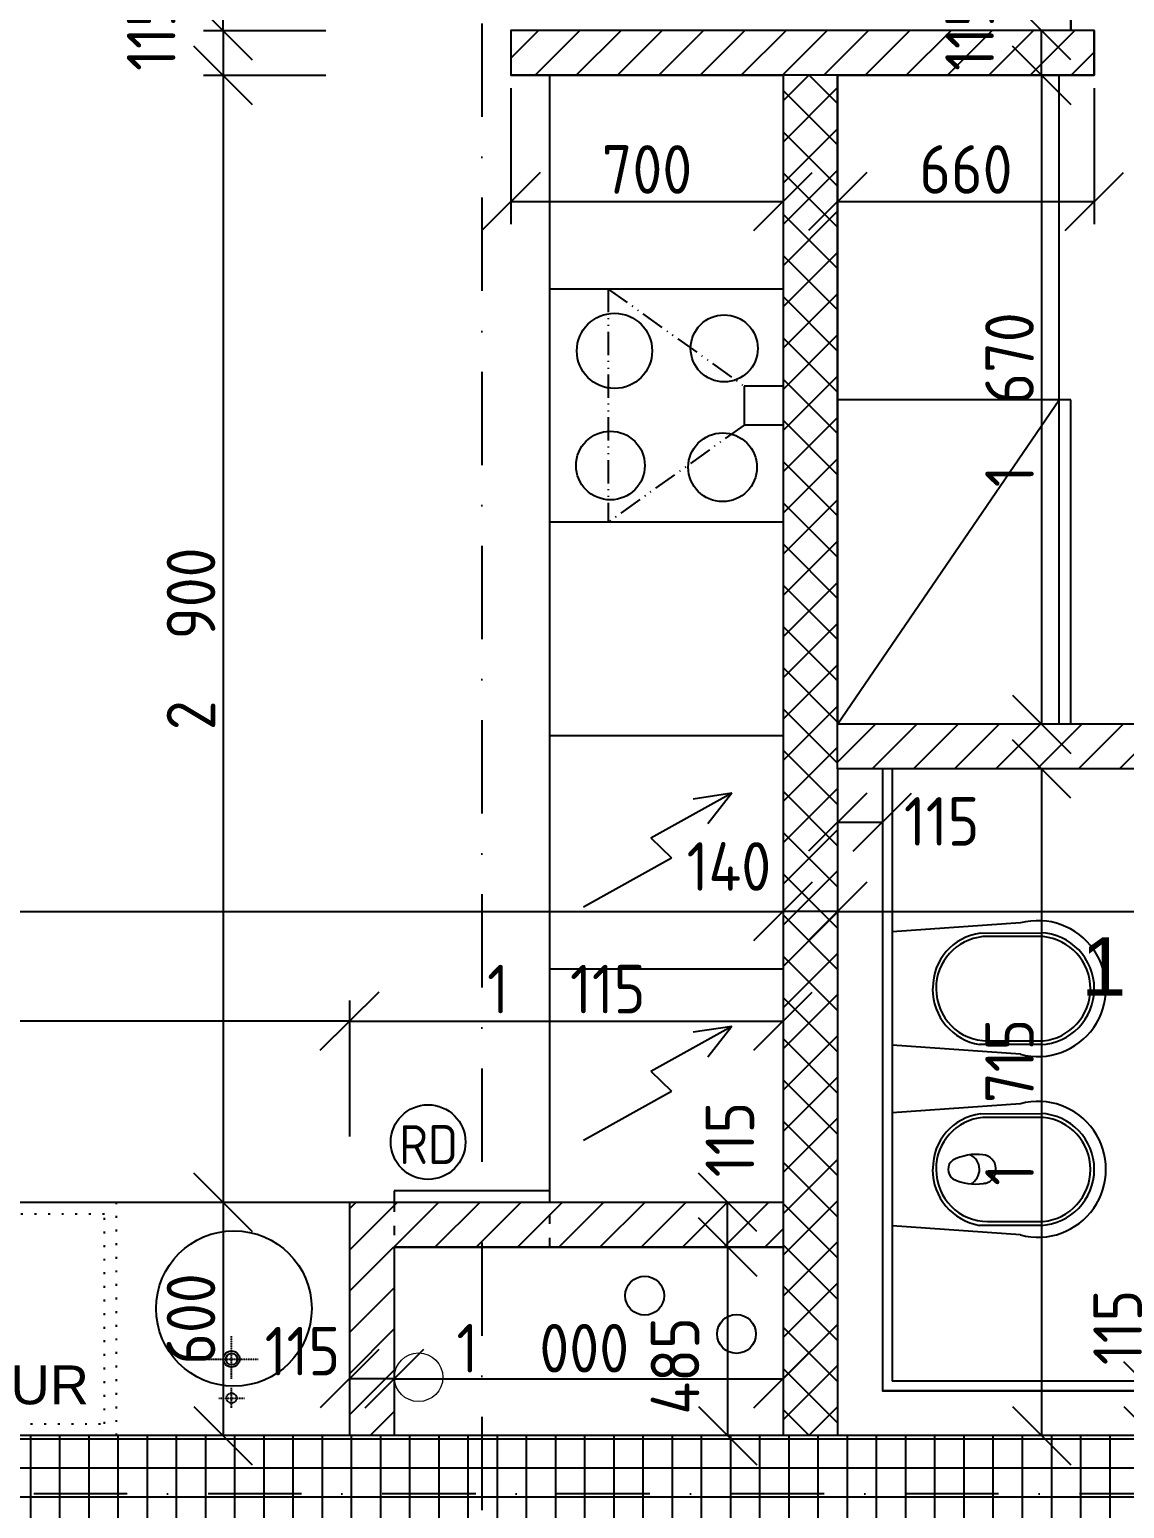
# Model space of a CAD drawing. Extents: x 4511820 to 5180432, y -1526536 to -944957.
# Drawn here: x 4984274 to 4987088, y -1331783 to -1327978 of the extents above; entities that cross this region are included whole.
import ezdxf

# ---------------------------------------------------------------- set-up
doc = ezdxf.new("R2010")
doc.units = 0
doc.header["$MEASUREMENT"] = 0
for name, pattern in [('ACAD_ISO03W100', [30, 12, -18]), ('ACAD_ISO07W100', [3.5, 0.5, -3]), ('ACAD_ISO12W100', [22, 12, -3, 0.5, -3, 0.5, -3]), ('BODKOCIARKOVANA_3', [5.6, 3, -1.3, 0, -1.3]), ('DASHED', [0.75, 0.5, -0.25])]:
    doc.linetypes.add(name, pattern=pattern)
doc.layers.get('0').update_dxf_attribs({"linetype": 'CONTINUOUS'})
doc.layers.get('Defpoints').update_dxf_attribs({"color": 61, "linetype": 'CONTINUOUS'})
for name, color, linetype in [('KÓTY', 4, 'CONTINUOUS'), ('MÚRY', 1, 'CONTINUOUS'), ('osi', 253, 'CONTINUOUS'), ('Plochy', 41, 'CONTINUOUS'), ('POPIS', 7, 'CONTINUOUS'), ('TENKÁ', 7, 'CONTINUOUS'), ('tzb', 153, 'CONTINUOUS'), ('ZARIADENIE', 47, 'CONTINUOUS'), ('ZARIADENIE1', 145, 'CONTINUOUS'), ('ZARIADOVACIE', 144, 'CONTINUOUS'), ('zz-vetr', 52, 'CONTINUOUS'), ('ŠRAFY', 82, 'CONTINUOUS')]:
    doc.layers.add(name, color=color, linetype=linetype)
doc.layers.add('zz-kanal-splaskova', color=37, linetype='CONTINUOUS', lineweight=18)
doc.styles.add('ARIAL', font='arial.ttf')
doc.styles.add('STYLE1', font='isocp.shx')
doc.dimstyles.new('STANDARD-50', dxfattribs={"dimtxt": 125, "dimasz": 150, "dimexe": 10, "dimexo": 200, "dimgap": 20, "dimtad": 1, "dimdsep": 46, "dimlunit": 6, "dimtxsty": 'STYLE1', "dimblk1": 'OBLIQUE', "dimblk2": 'OBLIQUE', "dimsah": 1, "dimcen": 2.5, "dimse1": 1, "dimse2": 1, "dimadec": 0, "dimazin": 0, "dimtfac": 1, "dimtmove": 1, "dimatfit": 3, "dimldrblk": 'OBLIQUE', "dimfxl": 1, "dimtolj": 1, "dimtzin": 0, "dimarcsym": 0})
pattern_1 = [(45, (515270.5, 128041), (-53.0330086, 53.0330086), [])]

# ---------------------------------------------------------------- blocks, each defined once
blk = doc.blocks.new('_OBLIQUE')
at = {"color": 0, "linetype": 'ByBlock'}
blk.add_line((-0.5, -0.5), (0.5, 0.5), dxfattribs=at)
blk = doc.blocks.new('*D22610')
at = {"layer": 'Defpoints', "color": 0}
for p in [(4985511, -1327980.2), (4984771, -1328095.2), (4985511, -1328095.2)]:
    blk.add_point(p, dxfattribs=at)
at = {"layer": 'KÓTY', "color": 0, "lineweight": -2}
blk.add_line((4984771, -1327980.2), (4984771, -1328095.2), dxfattribs=at)
at = {"layer": 'KÓTY', "color": 0, "linetype": 'ByBlock', "lineweight": -2, "xscale": 150, "yscale": 150, "zscale": 150}
for p, rotation in [((4984771, -1327980.2), 90), ((4984771, -1328095.2), 270)]:
    blk.add_blockref('_OBLIQUE', p, dxfattribs=dict(at, rotation=rotation))
at = {"layer": 'KÓTY', "color": 0, "insert": (4984586, -1327986.9), "char_height": 125, "attachment_point": 5, "rotation": 90, "style": 'STYLE1'}
blk.add_mtext('\\A1;115', dxfattribs=at)
blk = doc.blocks.new('*D22611')
at = {"layer": 'Defpoints', "color": 0}
for p in [(4985511, -1328095.2), (4984771, -1330995.2), (4985096, -1330995.2)]:
    blk.add_point(p, dxfattribs=at)
at = {"layer": 'KÓTY', "color": 0, "lineweight": -2}
blk.add_line((4984771, -1328095.2), (4984771, -1330995.2), dxfattribs=at)
at = {"layer": 'KÓTY', "color": 0, "linetype": 'ByBlock', "lineweight": -2, "xscale": 150, "yscale": 150, "zscale": 150}
for p, rotation in [((4984771, -1328095.2), 90), ((4984771, -1330995.2), 270)]:
    blk.add_blockref('_OBLIQUE', p, dxfattribs=dict(at, rotation=rotation))
at = {"layer": 'KÓTY', "color": 0, "insert": (4984688.5, -1329545.2), "char_height": 125, "attachment_point": 5, "rotation": 90, "style": 'STYLE1'}
blk.add_mtext('\\A1;2ﾠ900', dxfattribs=at)
blk = doc.blocks.new('*D22612')
at = {"layer": 'Defpoints', "color": 0}
for p in [(4985096, -1330995.2), (4984771, -1331595.2), (4985054, -1331595.2)]:
    blk.add_point(p, dxfattribs=at)
at = {"layer": 'KÓTY', "color": 0, "lineweight": -2}
blk.add_line((4984771, -1330995.2), (4984771, -1331595.2), dxfattribs=at)
at = {"layer": 'KÓTY', "color": 0, "linetype": 'ByBlock', "lineweight": -2, "xscale": 150, "yscale": 150, "zscale": 150}
for p, rotation in [((4984771, -1330995.2), 90), ((4984771, -1331595.2), 270)]:
    blk.add_blockref('_OBLIQUE', p, dxfattribs=dict(at, rotation=rotation))
at = {"layer": 'KÓTY', "color": 0, "insert": (4984688.5, -1331295.2), "char_height": 125, "attachment_point": 5, "rotation": 90, "style": 'STYLE1'}
blk.add_mtext('\\A1;600', dxfattribs=at)
blk = doc.blocks.new('*D22669')
at = {"layer": 'Defpoints', "color": 0}
for p in [(4986351, -1329880.2), (4986351, -1331595.2), (4986875.5, -1331595.2)]:
    blk.add_point(p, dxfattribs=at)
at = {"layer": 'KÓTY', "color": 0, "lineweight": -2}
blk.add_line((4986875.5, -1329880.2), (4986875.5, -1331595.2), dxfattribs=at)
at = {"layer": 'KÓTY', "color": 0, "linetype": 'ByBlock', "lineweight": -2, "xscale": 150, "yscale": 150, "zscale": 150}
for p, rotation in [((4986875.5, -1329880.2), 90), ((4986875.5, -1331595.2), 270)]:
    blk.add_blockref('_OBLIQUE', p, dxfattribs=dict(at, rotation=rotation))
at = {"layer": 'KÓTY', "color": 0, "insert": (4986793, -1330737.7), "char_height": 125, "attachment_point": 5, "rotation": 90, "style": 'STYLE1'}
blk.add_mtext('\\A1;1ﾠ715', dxfattribs=at)
blk = doc.blocks.new('*D22670')
at = {"layer": 'Defpoints', "color": 0}
for p in [(4986351, -1328095.2), (4986351, -1329765.2), (4986875.5, -1329765.2)]:
    blk.add_point(p, dxfattribs=at)
at = {"layer": 'KÓTY', "color": 0, "lineweight": -2}
blk.add_line((4986875.5, -1328095.2), (4986875.5, -1329765.2), dxfattribs=at)
at = {"layer": 'KÓTY', "color": 0, "linetype": 'ByBlock', "lineweight": -2, "xscale": 150, "yscale": 150, "zscale": 150}
for p, rotation in [((4986875.5, -1328095.2), 90), ((4986875.5, -1329765.2), 270)]:
    blk.add_blockref('_OBLIQUE', p, dxfattribs=dict(at, rotation=rotation))
at = {"layer": 'KÓTY', "color": 0, "insert": (4986793, -1328930.2), "char_height": 125, "attachment_point": 5, "rotation": 90, "style": 'STYLE1'}
blk.add_mtext('\\A1;1ﾠ670', dxfattribs=at)
blk = doc.blocks.new('*D22671')
at = {"layer": 'Defpoints', "color": 0}
for p in [(4986875.5, -1327980.2), (4986875.5, -1327980.2), (4986875.5, -1328095.2)]:
    blk.add_point(p, dxfattribs=at)
at = {"layer": 'KÓTY', "color": 0, "lineweight": -2}
blk.add_line((4986875.5, -1328095.2), (4986875.5, -1327980.2), dxfattribs=at)
at = {"layer": 'KÓTY', "color": 0, "linetype": 'ByBlock', "lineweight": -2, "xscale": 150, "yscale": 150, "zscale": 150}
for p, rotation in [((4986875.5, -1327980.2), 90), ((4986875.5, -1328095.2), 270)]:
    blk.add_blockref('_OBLIQUE', p, dxfattribs=dict(at, rotation=rotation))
at = {"layer": 'KÓTY', "color": 0, "insert": (4986690.5, -1327986.9), "char_height": 125, "attachment_point": 5, "rotation": 90, "style": 'STYLE1'}
blk.add_mtext('\\A1;115', dxfattribs=at)
blk = doc.blocks.new('*D22672')
at = {"layer": 'Defpoints', "color": 0}
for p in [(4984771, -1325475.2), (4985511, -1325475.2), (4985511, -1327980.2)]:
    blk.add_point(p, dxfattribs=at)
at = {"layer": 'KÓTY', "color": 0, "lineweight": -2}
blk.add_line((4984771, -1327980.2), (4984771, -1325475.2), dxfattribs=at)
at = {"layer": 'KÓTY', "color": 0, "linetype": 'ByBlock', "lineweight": -2, "xscale": 150, "yscale": 150, "zscale": 150}
for p, rotation in [((4984771, -1325475.2), 90), ((4984771, -1327980.2), 270)]:
    blk.add_blockref('_OBLIQUE', p, dxfattribs=dict(at, rotation=rotation))
at = {"layer": 'KÓTY', "color": 0, "insert": (4984688.5, -1326727.7), "char_height": 125, "attachment_point": 5, "rotation": 90, "style": 'STYLE1'}
blk.add_mtext('\\A1;2ﾠ505', dxfattribs=at)
blk = doc.blocks.new('*D22673')
at = {"layer": 'Defpoints', "color": 0}
for p in [(4987011, -1327631.5), (4985511, -1328094.2), (4987011, -1328094.2)]:
    blk.add_point(p, dxfattribs=at)
at = {"layer": 'KÓTY', "color": 0, "lineweight": -2}
blk.add_line((4985511, -1327631.5), (4987011, -1327631.5), dxfattribs=at)
at = {"layer": 'KÓTY', "color": 0, "linetype": 'ByBlock', "lineweight": -2, "xscale": 150, "yscale": 150, "zscale": 150, "rotation": 180}
blk.add_blockref('_OBLIQUE', (4985511, -1327631.5), dxfattribs=at)
at = {"layer": 'KÓTY', "color": 0, "linetype": 'ByBlock', "lineweight": -2, "xscale": 150, "yscale": 150, "zscale": 150}
blk.add_blockref('_OBLIQUE', (4987011, -1327631.5), dxfattribs=at)
at = {"layer": 'KÓTY', "color": 0, "insert": (4986261, -1327549), "char_height": 125, "attachment_point": 5, "style": 'STYLE1'}
blk.add_mtext('\\A1;1ﾠ500', dxfattribs=at)
blk = doc.blocks.new('*D22674')
at = {"layer": 'Defpoints', "color": 0}
for p in [(4980951, -1327631.5), (4980951, -1328094.2), (4985511, -1328094.2)]:
    blk.add_point(p, dxfattribs=at)
at = {"layer": 'KÓTY', "color": 0, "lineweight": -2}
blk.add_line((4985511, -1327631.5), (4980951, -1327631.5), dxfattribs=at)
at = {"layer": 'KÓTY', "color": 0, "linetype": 'ByBlock', "lineweight": -2, "xscale": 150, "yscale": 150, "zscale": 150, "rotation": 180}
blk.add_blockref('_OBLIQUE', (4980951, -1327631.5), dxfattribs=at)
at = {"layer": 'KÓTY', "color": 0, "linetype": 'ByBlock', "lineweight": -2, "xscale": 150, "yscale": 150, "zscale": 150}
blk.add_blockref('_OBLIQUE', (4985511, -1327631.5), dxfattribs=at)
at = {"layer": 'KÓTY', "color": 0, "insert": (4983231, -1327549), "char_height": 125, "attachment_point": 5, "style": 'STYLE1'}
blk.add_mtext('\\A1;4ﾠ560', dxfattribs=at)
blk = doc.blocks.new('*D22676')
at = {"layer": 'Defpoints', "color": 0}
for p in [(4989371, -1327631.5), (4987011, -1328094.2), (4989371, -1328089.2)]:
    blk.add_point(p, dxfattribs=at)
at = {"layer": 'KÓTY', "color": 0, "lineweight": -2}
blk.add_line((4987011, -1327631.5), (4989371, -1327631.5), dxfattribs=at)
at = {"layer": 'KÓTY', "color": 0, "linetype": 'ByBlock', "lineweight": -2, "xscale": 150, "yscale": 150, "zscale": 150, "rotation": 180}
blk.add_blockref('_OBLIQUE', (4987011, -1327631.5), dxfattribs=at)
at = {"layer": 'KÓTY', "color": 0, "linetype": 'ByBlock', "lineweight": -2, "xscale": 150, "yscale": 150, "zscale": 150}
blk.add_blockref('_OBLIQUE', (4989371, -1327631.5), dxfattribs=at)
at = {"layer": 'KÓTY', "color": 0, "insert": (4988191, -1327549), "char_height": 125, "attachment_point": 5, "style": 'STYLE1'}
blk.add_mtext('\\A1;2ﾠ360', dxfattribs=at)
blk = doc.blocks.new('*D22679')
at = {"layer": 'Defpoints', "color": 0}
for p in [(4980951, -1330529), (4980951, -1330995.2), (4985096, -1330995.2)]:
    blk.add_point(p, dxfattribs=at)
at = {"layer": 'KÓTY', "color": 0, "lineweight": -2}
blk.add_line((4985096, -1330529), (4980951, -1330529), dxfattribs=at)
at = {"layer": 'KÓTY', "color": 0, "linetype": 'ByBlock', "lineweight": -2, "xscale": 150, "yscale": 150, "zscale": 150, "rotation": 180}
blk.add_blockref('_OBLIQUE', (4980951, -1330529), dxfattribs=at)
at = {"layer": 'KÓTY', "color": 0, "linetype": 'ByBlock', "lineweight": -2, "xscale": 150, "yscale": 150, "zscale": 150}
blk.add_blockref('_OBLIQUE', (4985096, -1330529), dxfattribs=at)
at = {"layer": 'KÓTY', "color": 0, "insert": (4983023.5, -1330446.5), "char_height": 125, "attachment_point": 5, "style": 'STYLE1'}
blk.add_mtext('\\A1;4ﾠ145', dxfattribs=at)
blk = doc.blocks.new('*D22680')
at = {"layer": 'Defpoints', "color": 0}
for p in [(4986211, -1330529), (4985096, -1330995.2), (4986211, -1330995.2)]:
    blk.add_point(p, dxfattribs=at)
at = {"layer": 'KÓTY', "color": 0, "lineweight": -2}
blk.add_line((4985096, -1330529), (4986211, -1330529), dxfattribs=at)
at = {"layer": 'KÓTY', "color": 0, "linetype": 'ByBlock', "lineweight": -2, "xscale": 150, "yscale": 150, "zscale": 150, "rotation": 180}
blk.add_blockref('_OBLIQUE', (4985096, -1330529), dxfattribs=at)
at = {"layer": 'KÓTY', "color": 0, "linetype": 'ByBlock', "lineweight": -2, "xscale": 150, "yscale": 150, "zscale": 150}
blk.add_blockref('_OBLIQUE', (4986211, -1330529), dxfattribs=at)
at = {"layer": 'KÓTY', "color": 0, "insert": (4985653.5, -1330446.5), "char_height": 125, "attachment_point": 5, "style": 'STYLE1'}
blk.add_mtext('\\A1;1ﾠ115', dxfattribs=at)
blk = doc.blocks.new('*D22681')
at = {"layer": 'Defpoints', "color": 0}
for p in [(4985211, -1331110.2), (4986211, -1331110.2), (4986211, -1331449)]:
    blk.add_point(p, dxfattribs=at)
at = {"layer": 'KÓTY', "color": 0, "lineweight": -2}
blk.add_line((4985211, -1331449), (4986211, -1331449), dxfattribs=at)
at = {"layer": 'KÓTY', "color": 0, "linetype": 'ByBlock', "lineweight": -2, "xscale": 150, "yscale": 150, "zscale": 150, "rotation": 180}
blk.add_blockref('_OBLIQUE', (4985211, -1331449), dxfattribs=at)
at = {"layer": 'KÓTY', "color": 0, "linetype": 'ByBlock', "lineweight": -2, "xscale": 150, "yscale": 150, "zscale": 150}
blk.add_blockref('_OBLIQUE', (4986211, -1331449), dxfattribs=at)
at = {"layer": 'KÓTY', "color": 0, "insert": (4985593, -1331370.5), "char_height": 125, "attachment_point": 5, "style": 'STYLE1'}
blk.add_mtext('\\A1;1ﾠ000', dxfattribs=at)
blk = doc.blocks.new('*D22682')
at = {"layer": 'Defpoints', "color": 0}
for p in [(4986211, -1331110.2), (4986068, -1331595.2), (4986211, -1331595.2)]:
    blk.add_point(p, dxfattribs=at)
at = {"layer": 'KÓTY', "color": 0, "lineweight": -2}
blk.add_line((4986068, -1331110.2), (4986068, -1331595.2), dxfattribs=at)
at = {"layer": 'KÓTY', "color": 0, "linetype": 'ByBlock', "lineweight": -2, "xscale": 150, "yscale": 150, "zscale": 150}
for p, rotation in [((4986068, -1331110.2), 90), ((4986068, -1331595.2), 270)]:
    blk.add_blockref('_OBLIQUE', p, dxfattribs=dict(at, rotation=rotation))
at = {"layer": 'KÓTY', "color": 0, "insert": (4985933, -1331416), "char_height": 125, "attachment_point": 5, "rotation": 90, "style": 'STYLE1'}
blk.add_mtext('\\A1;485', dxfattribs=at)
blk = doc.blocks.new('*D22683')
at = {"layer": 'Defpoints', "color": 0}
for p in [(4986068, -1330995.2), (4986068, -1330995.2), (4986068, -1331110.2)]:
    blk.add_point(p, dxfattribs=at)
at = {"layer": 'KÓTY', "color": 0, "lineweight": -2}
blk.add_line((4986068, -1331110.2), (4986068, -1330995.2), dxfattribs=at)
at = {"layer": 'KÓTY', "color": 0, "linetype": 'ByBlock', "lineweight": -2, "xscale": 150, "yscale": 150, "zscale": 150}
for p, rotation in [((4986068, -1330995.2), 90), ((4986068, -1331110.2), 270)]:
    blk.add_blockref('_OBLIQUE', p, dxfattribs=dict(at, rotation=rotation))
at = {"layer": 'KÓTY', "color": 0, "insert": (4986074, -1330833.5), "char_height": 125, "attachment_point": 5, "rotation": 90, "style": 'STYLE1'}
blk.add_mtext('\\A1;115', dxfattribs=at)
blk = doc.blocks.new('*D22684')
at = {"layer": 'Defpoints', "color": 0}
for p in [(4985096, -1331449), (4985096, -1331595.2), (4985211, -1331595.2)]:
    blk.add_point(p, dxfattribs=at)
at = {"layer": 'KÓTY', "color": 0, "lineweight": -2}
blk.add_line((4985211, -1331449), (4985096, -1331449), dxfattribs=at)
at = {"layer": 'KÓTY', "color": 0, "linetype": 'ByBlock', "lineweight": -2, "xscale": 150, "yscale": 150, "zscale": 150, "rotation": 180}
blk.add_blockref('_OBLIQUE', (4985096, -1331449), dxfattribs=at)
at = {"layer": 'KÓTY', "color": 0, "linetype": 'ByBlock', "lineweight": -2, "xscale": 150, "yscale": 150, "zscale": 150}
blk.add_blockref('_OBLIQUE', (4985211, -1331449), dxfattribs=at)
at = {"layer": 'KÓTY', "color": 0, "insert": (4984975, -1331378), "char_height": 125, "attachment_point": 5, "style": 'STYLE1'}
blk.add_mtext('\\A1;115', dxfattribs=at)
blk = doc.blocks.new('*D22693')
at = {"layer": 'Defpoints', "color": 0}
for p in [(4986211, -1330246.5), (4980951, -1330985.2), (4986211, -1330985.2)]:
    blk.add_point(p, dxfattribs=at)
at = {"layer": 'KÓTY', "color": 0, "lineweight": -2}
blk.add_line((4980951, -1330246.5), (4986211, -1330246.5), dxfattribs=at)
at = {"layer": 'KÓTY', "color": 0, "linetype": 'ByBlock', "lineweight": -2, "xscale": 150, "yscale": 150, "zscale": 150, "rotation": 180}
blk.add_blockref('_OBLIQUE', (4980951, -1330246.5), dxfattribs=at)
at = {"layer": 'KÓTY', "color": 0, "linetype": 'ByBlock', "lineweight": -2, "xscale": 150, "yscale": 150, "zscale": 150}
blk.add_blockref('_OBLIQUE', (4986211, -1330246.5), dxfattribs=at)
at = {"layer": 'KÓTY', "color": 0, "insert": (4983581, -1330164), "char_height": 125, "attachment_point": 5, "style": 'STYLE1'}
blk.add_mtext('\\A1;5ﾠ260', dxfattribs=at)
blk = doc.blocks.new('*D22694')
at = {"layer": 'Defpoints', "color": 0}
for p in [(4986351, -1329880.2), (4989371, -1329880.2), (4989371, -1330246.5)]:
    blk.add_point(p, dxfattribs=at)
at = {"layer": 'KÓTY', "color": 0, "lineweight": -2}
blk.add_line((4986351, -1330246.5), (4989371, -1330246.5), dxfattribs=at)
at = {"layer": 'KÓTY', "color": 0, "linetype": 'ByBlock', "lineweight": -2, "xscale": 150, "yscale": 150, "zscale": 150, "rotation": 180}
blk.add_blockref('_OBLIQUE', (4986351, -1330246.5), dxfattribs=at)
at = {"layer": 'KÓTY', "color": 0, "linetype": 'ByBlock', "lineweight": -2, "xscale": 150, "yscale": 150, "zscale": 150}
blk.add_blockref('_OBLIQUE', (4989371, -1330246.5), dxfattribs=at)
at = {"layer": 'KÓTY', "color": 0, "insert": (4988306.5, -1330165), "char_height": 125, "attachment_point": 5, "style": 'STYLE1'}
blk.add_mtext('\\A1;3ﾠ020', dxfattribs=at)
blk = doc.blocks.new('*D22695')
at = {"layer": 'Defpoints', "color": 0}
for p in [(4986211, -1330246.5), (4986211, -1330246.5), (4986351, -1330246.5)]:
    blk.add_point(p, dxfattribs=at)
at = {"layer": 'KÓTY', "color": 0, "lineweight": -2}
blk.add_line((4986351, -1330246.5), (4986211, -1330246.5), dxfattribs=at)
at = {"layer": 'KÓTY', "color": 0, "linetype": 'ByBlock', "lineweight": -2, "xscale": 150, "yscale": 150, "zscale": 150, "rotation": 180}
blk.add_blockref('_OBLIQUE', (4986211, -1330246.5), dxfattribs=at)
at = {"layer": 'KÓTY', "color": 0, "linetype": 'ByBlock', "lineweight": -2, "xscale": 150, "yscale": 150, "zscale": 150}
blk.add_blockref('_OBLIQUE', (4986351, -1330246.5), dxfattribs=at)
at = {"layer": 'KÓTY', "color": 0, "insert": (4986071.5, -1330131), "char_height": 125, "attachment_point": 5, "style": 'STYLE1'}
blk.add_mtext('\\A1;140', dxfattribs=at)
blk = doc.blocks.new('*D22696')
at = {"layer": 'Defpoints', "color": 0}
for p in [(4988094, -1331480.2), (4987161.5, -1331595.2), (4988094, -1331595.2)]:
    blk.add_point(p, dxfattribs=at)
at = {"layer": 'KÓTY', "color": 0, "lineweight": -2}
blk.add_line((4987161.5, -1331480.2), (4987161.5, -1331595.2), dxfattribs=at)
at = {"layer": 'KÓTY', "color": 0, "linetype": 'ByBlock', "lineweight": -2, "xscale": 150, "yscale": 150, "zscale": 150}
for p, rotation in [((4987161.5, -1331480.2), 90), ((4987161.5, -1331595.2), 270)]:
    blk.add_blockref('_OBLIQUE', p, dxfattribs=dict(at, rotation=rotation))
at = {"layer": 'KÓTY', "color": 0, "insert": (4987071, -1331317), "char_height": 125, "attachment_point": 5, "rotation": 90, "style": 'STYLE1'}
blk.add_mtext('\\A1;115', dxfattribs=at)
blk = doc.blocks.new('*D22703')
at = {"layer": 'Defpoints', "color": 0}
for p in [(4986351, -1329858), (4986466, -1329880.2), (4986466, -1330017)]:
    blk.add_point(p, dxfattribs=at)
at = {"layer": 'KÓTY', "color": 0, "lineweight": -2}
blk.add_line((4986351, -1330017), (4986466, -1330017), dxfattribs=at)
at = {"layer": 'KÓTY', "color": 0, "linetype": 'ByBlock', "lineweight": -2, "xscale": 150, "yscale": 150, "zscale": 150, "rotation": 180}
blk.add_blockref('_OBLIQUE', (4986351, -1330017), dxfattribs=at)
at = {"layer": 'KÓTY', "color": 0, "linetype": 'ByBlock', "lineweight": -2, "xscale": 150, "yscale": 150, "zscale": 150}
blk.add_blockref('_OBLIQUE', (4986466, -1330017), dxfattribs=at)
at = {"layer": 'KÓTY', "color": 0, "insert": (4986618.5, -1330015), "char_height": 125, "attachment_point": 5, "style": 'STYLE1'}
blk.add_mtext('\\A1;115', dxfattribs=at)
blk = doc.blocks.new('*D22937')
at = {"layer": 'Defpoints', "color": 0}
for p in [(4985511, -1328095.2), (4986211, -1328095.2), (4986211, -1328420)]:
    blk.add_point(p, dxfattribs=at)
at = {"layer": 'KÓTY', "color": 0, "lineweight": -2}
blk.add_line((4985511, -1328420), (4986211, -1328420), dxfattribs=at)
at = {"layer": 'KÓTY', "color": 0, "linetype": 'ByBlock', "lineweight": -2, "xscale": 150, "yscale": 150, "zscale": 150, "rotation": 180}
blk.add_blockref('_OBLIQUE', (4985511, -1328420), dxfattribs=at)
at = {"layer": 'KÓTY', "color": 0, "linetype": 'ByBlock', "lineweight": -2, "xscale": 150, "yscale": 150, "zscale": 150}
blk.add_blockref('_OBLIQUE', (4986211, -1328420), dxfattribs=at)
at = {"layer": 'KÓTY', "color": 0, "insert": (4985861, -1328337.5), "char_height": 125, "attachment_point": 5, "style": 'STYLE1'}
blk.add_mtext('\\A1;700', dxfattribs=at)
blk = doc.blocks.new('*D22938')
at = {"layer": 'Defpoints', "color": 0}
for p in [(4986351, -1328095.2), (4987011, -1328095.2), (4987011, -1328420)]:
    blk.add_point(p, dxfattribs=at)
at = {"layer": 'KÓTY', "color": 0, "lineweight": -2}
blk.add_line((4986351, -1328420), (4987011, -1328420), dxfattribs=at)
at = {"layer": 'KÓTY', "color": 0, "linetype": 'ByBlock', "lineweight": -2, "xscale": 150, "yscale": 150, "zscale": 150, "rotation": 180}
blk.add_blockref('_OBLIQUE', (4986351, -1328420), dxfattribs=at)
at = {"layer": 'KÓTY', "color": 0, "linetype": 'ByBlock', "lineweight": -2, "xscale": 150, "yscale": 150, "zscale": 150}
blk.add_blockref('_OBLIQUE', (4987011, -1328420), dxfattribs=at)
at = {"layer": 'KÓTY', "color": 0, "insert": (4986681, -1328337.5), "char_height": 125, "attachment_point": 5, "style": 'STYLE1'}
blk.add_mtext('\\A1;660', dxfattribs=at)

msp = doc.modelspace()

# ---------------------------------------------------------------- hatches: boundary and pattern name
at = {"layer": 'ŠRAFY', "ltscale": 0.25}
h = msp.add_hatch(dxfattribs=at)
h.set_pattern_fill('ANSI31', color=256, scale=600, style=0)
h.set_pattern_definition(pattern_1)
h.paths.add_polyline_path([(4986211, -1328095.191), (4986351, -1328095.191), (4987011, -1328095.191), (4987011, -1327980.191), (4985511, -1327980.191), (4985511, -1328095.191)])
h = msp.add_hatch(dxfattribs=at)
h.set_pattern_fill('ANSI37', color=256, scale=600, style=0)
h.set_pattern_definition([(45, (-3027222.4, 280820.68), (-53.0330086, 53.0330086), []), (135, (-3027222.4, 280820.68), (-53.0330086, -53.0330086), [])])
h.paths.add_polyline_path([(4986351, -1331595.191), (4986211, -1331595.191), (4986211, -1331195.191), (4986211, -1331110.191), (4986211, -1330995.191), (4986211, -1330395.191), (4986211, -1329795.191), (4986211, -1329245.191), (4986211, -1328995.191), (4986211, -1328895.191), (4986211, -1328645.191), (4986211, -1328095.191), (4986351, -1328095.191), (4986351, -1329765.191), (4986351, -1329880.191)])
h = msp.add_hatch(dxfattribs=at)
h.set_pattern_fill('ANSI37', color=256, scale=600, angle=45)
h.set_pattern_definition([(90, (-3307273.674, 493071.734), (-75, 1e-14), []), (180, (-3307273.674, 493071.734), (-1e-14, -75), [])])
h.paths.add_polyline_path([(4989371, -1329880.191), (4989371, -1331455.191), (4989371, -1331480.191), (4989371, -1331595.191), (4986351, -1331595.191), (4986211, -1331595.191), (4985211, -1331595.191), (4985096, -1331595.191), (4984496, -1331595.191), (4983896, -1331595.191), (4982496, -1331595.191), (4980951, -1331595.191), (4980951, -1331895.191), (4985096, -1331895.191), (4985211, -1331895.191), (4986211, -1331895.191), (4986326, -1331895.191), (4986351, -1331895.191), (4986456, -1331895.191), (4989346, -1331895.191), (4989371, -1331895.191), (4989371, -1332010.191), (4989371, -1333755.191), (4989371, -1333780.191), (4989371, -1333895.191), (4989371, -1333945.191), (4989371, -1334545.191), (4989556, -1334545.191), (4989671, -1334545.191), (4989671, -1334245.191), (4989671, -1329245.191), (4989671, -1328945.191), (4989536, -1328945.191), (4989371, -1328945.191), (4989371, -1329765.191)])
h = msp.add_hatch(dxfattribs=at)
h.set_pattern_fill('ANSI31', color=256, scale=600, style=0)
h.set_pattern_definition(pattern_1)
h.paths.add_polyline_path([(4987316, -1329880.191), (4987326, -1329880.191), (4987326, -1329765.191), (4987316, -1329765.191), (4986351, -1329765.191), (4986351, -1329880.191), (4986466, -1329880.191), (4986491, -1329880.191)])
h = msp.add_hatch(dxfattribs=at)
h.set_pattern_fill('ANSI31', color=256, scale=600, style=0)
h.set_pattern_definition(pattern_1)
h.paths.add_polyline_path([(4985211, -1331595.191), (4985211, -1331110.191), (4986211, -1331110.191), (4986211, -1330995.191), (4985611, -1330995.191), (4985096, -1330995.191), (4985096, -1331595.191)])

# ---------------------------------------------------------------- linework, layer by layer
at = {"layer": 'KÓTY'}
for p, q in [((4984720.5, -1327980.191), (4985035.5, -1327980.191)), ((4984720.5, -1328095.191), (4985035.5, -1328095.191))]:
    msp.add_line(p, q, dxfattribs=at)
at = {"layer": 'KÓTY', "ltscale": 0.25}
for p, q in [((4985511, -1328128.097), (4985511, -1328478.097)), ((4987011, -1328128.097), (4987011, -1328478.097)), ((4985096, -1330475.597), (4985096, -1330825.597)), ((4985096, -1330475.597), (4985096, -1330825.597))]:
    msp.add_line(p, q, dxfattribs=at)
at = {"layer": 'MÚRY'}
for p, q in [((4985511, -1327980.191), (4985511, -1328095.191)), ((4987011, -1327980.191), (4987011, -1328095.191)), ((4987326, -1329765.191), (4986351, -1329765.191)), ((4987326, -1329880.191), (4986351, -1329880.191)), ((4985096, -1331595.191), (4980951, -1331595.191))]:
    msp.add_line(p, q, dxfattribs=at)
at = {"layer": 'MÚRY', "ltscale": 0.25}
for p, q in [((4987011, -1327980.191), (4985511, -1327980.191)), ((4986211, -1328095.191), (4985511, -1328095.191)), ((4986211, -1328095.191), (4986211, -1330995.191)), ((4986351, -1328095.191), (4986351, -1329765.191)), ((4987011, -1328095.191), (4986351, -1328095.191)), ((4986351, -1329880.191), (4986351, -1331595.191)), ((4985096, -1330995.191), (4985096, -1331595.191)), ((4986211, -1330995.191), (4985096, -1330995.191)), ((4985211, -1331110.191), (4986211, -1331110.191)), ((4985211, -1331110.191), (4986211, -1331110.191)), ((4985211, -1331110.191), (4985211, -1331595.191)), ((4986211, -1331110.191), (4985211, -1331110.191)), ((4986211, -1331110.191), (4986211, -1331595.191)), ((4986211, -1331195.191), (4986211, -1331595.191)), ((4986211, -1331595.191), (4985211, -1331595.191)), ((4989371, -1331595.191), (4986351, -1331595.191))]:
    msp.add_line(p, q, dxfattribs=at)
at = {"layer": 'osi', "linetype": 'BODKOCIARKOVANA_3', "ltscale": 80}
for p, q in [((4985436, -1310038), (4985436, -1347555.191)), ((5041881, -1331745.191), (4978211, -1331745.191))]:
    msp.add_line(p, q, dxfattribs=at)
at = {"layer": 'Plochy', "ltscale": 0.25}
msp.add_line((4986521, -1327980.191), (4985671, -1327980.191), dxfattribs=at)
at = {"layer": 'Plochy'}
for points in [[(4980951, -1325475.191), (4986951, -1325475.191), (4986951, -1327980.191), (4985511, -1327980.191), (4985511, -1328095.191), (4986211, -1328095.191), (4986211, -1330995.191), (4985096, -1330995.191), (4985096, -1331595.191), (4980951, -1331595.191)], [(4986351, -1329765.191), (4986351, -1328095.191), (4987011, -1328095.191), (4987011, -1327980.191), (4986951, -1327980.191), (4986951, -1325475.191), (4988711, -1325475.191), (4988711, -1327195.191), (4989371, -1327195.191), (4989371, -1329765.191)], [(4989371, -1329880.191), (4986466, -1329880.191), (4986466, -1331480.191), (4989371, -1331480.191)]]:
    msp.add_lwpolyline(points, close=True, dxfattribs=at)
at = {"layer": 'TENKÁ', "linetype": 'ACAD_ISO07W100', "ltscale": 10}
msp.add_line((4986951, -1325475.191), (4986951, -1327980.191), dxfattribs=at)
at = {"layer": 'TENKÁ'}
for p, q in [((4986351, -1328095.191), (4986211, -1328095.191)), ((4986351, -1329880.191), (4986351, -1329765.191)), ((4986211, -1330995.191), (4986211, -1331110.191)), ((4985211, -1331595.191), (4985096, -1331595.191)), ((4986351, -1331595.191), (4986211, -1331595.191))]:
    msp.add_line(p, q, dxfattribs=at)
at = {"layer": 'TENKÁ', "ltscale": 0.25}
for p, q in [((4986466, -1329880.191), (4986466, -1331480.191)), ((4986491, -1329880.191), (4986491, -1331455.191)), ((4989371, -1331480.191), (4986466, -1331480.191)), ((4989371, -1331455.191), (4986491, -1331455.191))]:
    msp.add_line(p, q, dxfattribs=at)
at = {"layer": 'tzb'}
for p, q in [((4985611, -1330965.191), (4985211, -1330965.191)), ((4985211, -1330965.191), (4985211, -1330995.191)), ((4985611, -1330995.191), (4985611, -1330965.191))]:
    msp.add_line(p, q, dxfattribs=at)
at = {"layer": 'tzb', "linetype": 'ACAD_ISO03W100', "ltscale": 2}
for p, q in [((4985211, -1330995.191), (4985211, -1331110.191)), ((4985611, -1331110.191), (4985611, -1330995.191))]:
    msp.add_line(p, q, dxfattribs=at)
at = {"layer": 'tzb'}
msp.add_circle((4985298.169, -1330840.145), 96, dxfattribs=at)
at = {"layer": 'ZARIADENIE'}
for p, q in [((4986921, -1329765.191), (4986921, -1328095.191)), ((4986351, -1329765.191), (4986921, -1328930.191)), ((4986951, -1328930.191), (4986351, -1328930.191)), ((4986951, -1329765.191), (4986951, -1328930.191))]:
    msp.add_line(p, q, dxfattribs=at)
at = {"layer": 'ZARIADENIE1', "color": 8, "ltscale": 0.25}
for p, q in [((4985611, -1330995.191), (4985611, -1328095.191)), ((4986211, -1328645.191), (4985611, -1328645.191)), ((4986211, -1328645.191), (4985611, -1328645.191)), ((4986111, -1328895.191), (4986111, -1328995.191)), ((4986211, -1328895.191), (4986111, -1328895.191)), ((4986211, -1328995.191), (4986111, -1328995.191)), ((4986211, -1329245.191), (4985611, -1329245.191)), ((4986211, -1329245.191), (4985611, -1329245.191)), ((4986211, -1329795.191), (4985611, -1329795.191)), ((4986211, -1330395.191), (4985611, -1330395.191)), ((4985096, -1330995.191), (4982496, -1330995.191))]:
    msp.add_line(p, q, dxfattribs=at)
at = {"layer": 'ZARIADENIE1', "color": 8, "linetype": 'ACAD_ISO12W100', "ltscale": 5}
for p, q in [((4985761, -1328645.191), (4986111, -1328895.191)), ((4985761, -1328645.191), (4985761, -1329245.191)), ((4986111, -1328995.191), (4985761, -1329245.191))]:
    msp.add_line(p, q, dxfattribs=at)
at = {"layer": 'ZARIADENIE1', "color": 8}
for p, q in [((4985870.943, -1330057.284), (4986078.918, -1329941.567)), ((4985979.956, -1329956.551), (4986078.918, -1329941.567)), ((4986017.297, -1330020.439), (4986078.918, -1329941.567)), ((4985870.943, -1330057.284), (4985923.814, -1330109.116)), ((4985697.488, -1330235.043), (4985923.814, -1330109.116)), ((4985870.943, -1330657.284), (4986078.918, -1330541.567)), ((4985979.956, -1330556.551), (4986078.918, -1330541.567)), ((4986017.297, -1330620.439), (4986078.918, -1330541.567)), ((4985870.943, -1330657.284), (4985923.814, -1330709.116)), ((4985697.488, -1330835.043), (4985923.814, -1330709.116))]:
    msp.add_line(p, q, dxfattribs=at)
at = {"layer": 'ZARIADENIE1', "color": 8, "linetype": 'ACAD_ISO07W100', "ltscale": 10}
msp.add_line((4984496, -1330995.191), (4984496, -1331595.191), dxfattribs=at)
at = {"layer": 'ZARIADENIE1', "color": 8, "linetype": 'DASHED'}
for p, q in [((4984793.027, -1331449.087), (4984793.027, -1331339.542)), ((4984730.039, -1331398.423), (4984861.493, -1331398.423)), ((4984793.027, -1331523.493), (4984793.027, -1331471.459)), ((4984760.164, -1331498.845), (4984825.891, -1331498.845))]:
    msp.add_line(p, q, dxfattribs=at)
at = {"layer": 'ZARIADENIE1', "color": 8, "linetype": 'ACAD_ISO07W100', "ltscale": 10}
msp.add_lwpolyline([(4984466, -1331565.191), (4984466, -1331025.191), (4983926, -1331025.191), (4983926, -1331565.191)], close=True, dxfattribs=at)
at = {"layer": 'ZARIADENIE1', "color": 8, "ltscale": 0.25}
for centre, radius in [((4985777.446, -1328804.389), 96.805), ((4986059.443, -1328798.067), 86.283), ((4985766.924, -1329099.348), 88.387), ((4986055.235, -1329103.742), 88.387), ((4984798.876, -1331268.279), 200)]:
    msp.add_circle(centre, radius, dxfattribs=at)
at = {"layer": 'ZARIADENIE1', "color": 8, "linetype": 'Continuous'}
for centre, radius in [((4984792.754, -1331398.155), 20.877), ((4984793.027, -1331398.423), 14.781)]:
    msp.add_circle(centre, radius, dxfattribs=at)
at = {"layer": 'ZARIADENIE1', "color": 8, "linetype": 'DASHED'}
msp.add_circle((4984792.714, -1331498.846), 12.931, dxfattribs=at)
at = {"layer": 'ZARIADOVACIE'}
for p, q in [((4986820.998, -1330276.379), (4986491, -1330299.454)), ((4986718.134, -1330302.647), (4986873.29, -1330301.521)), ((4986879.464, -1330311.545), (4986724.803, -1330311.545)), ((4986820.999, -1330614.005), (4986491, -1330590.929)), ((4986873.29, -1330589.41), (4986715.881, -1330589.41)), ((4986736.642, -1330579.555), (4986879.464, -1330579.555)), ((4986820.998, -1330741.366), (4986491, -1330764.442)), ((4986718.134, -1330767.634), (4986873.29, -1330766.508)), ((4986879.464, -1330776.532), (4986724.803, -1330776.532)), ((4986820.999, -1331078.992), (4986491, -1331055.916)), ((4986873.29, -1331054.397), (4986715.881, -1331054.397)), ((4986736.642, -1331044.542), (4986879.464, -1331044.542))]:
    msp.add_line(p, q, dxfattribs=at)
at = {"layer": 'ZARIADOVACIE', "linetype": 'Continuous'}
for p, q in [((4986595.88, -1330443.493), (4986595.316, -1330446.31)), ((4986603.968, -1330445.192), (4986604.79, -1330446.088)), ((4986595.88, -1330908.481), (4986595.316, -1330911.297)), ((4986603.968, -1330910.179), (4986604.79, -1330911.075)), ((4986729.998, -1330946.743), (4986726.288, -1330946.905)), ((4986729.998, -1330946.743), (4986726.288, -1330946.905))]:
    msp.add_line(p, q, dxfattribs=at)
for centre, radius, start, end in [((4986736.58, -1330442.14), 140.707, 97.532963, 180.550993), ((4986866.232, -1330445.192), 174.768, 255.000166, 105.000097), ((4986866.916, -1330445.465), 144.085, 272.535471, 87.464529), ((4986737.265, -1330444.261), 133.3, 95.364578, 180.399907), ((4986866.356, -1330445.55), 134.645, 275.586614, 84.413386), ((4986740.144, -1330446.629), 144.828, 179.874094, 260.355814), ((4986736.663, -1330447.672), 131.883, 179.311779, 269.990871), ((4986866.232, -1330910.179), 174.768, 255.000166, 105.000097), ((4986736.58, -1330907.127), 140.707, 97.532963, 180.550993), ((4986737.265, -1330909.248), 133.3, 95.364578, 180.399907), ((4986866.916, -1330910.452), 144.085, 272.535471, 87.464529), ((4986866.356, -1330910.537), 134.645, 275.586614, 84.413386), ((4986708.917, -1331005.953), 134.275, 83.23165, 117.408649), ((4986674.597, -1330910.747), 41.261, 296.767028, 66.409044), ((4986720.312, -1330910.179), 37.825, 284.836199, 83.274318), ((4986740.144, -1330911.616), 144.828, 179.874094, 260.355814), ((4986736.663, -1330912.659), 131.883, 179.311779, 269.990871), ((4986664.708, -1330910.675), 29.701, 126.344037, 234.266205), ((4986706.908, -1330810.066), 138.205, 244.477977, 278.060779)]:
    msp.add_arc(centre, radius, start, end, dxfattribs=at)
at = {"layer": 'zz-kanal-splaskova'}
msp.add_circle((4985273.5, -1331445.191), 62.5, dxfattribs=at)
at = {"layer": 'zz-vetr'}
for centre in [(4985854.832, -1331235.191), (4986091, -1331333.725)]:
    msp.add_circle(centre, 50, dxfattribs=at)

# ---------------------------------------------------------------- texts
at = {"layer": 'POPIS', "lineweight": 40, "ltscale": 0.25, "style": 'ARIAL'}
msp.add_text('1.2-09', height=150, dxfattribs=at).set_placement((4986977.147, -1330463.534))
at = {"layer": 'tzb', "style": 'STYLE1'}
msp.add_text('RD', height=100, dxfattribs=at).set_placement((4985223.541, -1330896.344))
at = {"layer": 'ZARIADENIE1', "color": 8, "ltscale": 0.25, "style": 'ARIAL'}
msp.add_text('UR', height=100, dxfattribs=at).set_placement((4984224.429, -1331514.799))

# ---------------------------------------------------------------- dimensions: what is measured, and where the dimension line sits
at = {"layer": 'KÓTY'}
for base, p1, p2, picture, middle in [((4984771, -1325475.191), (4985511, -1327980.191), (4985511, -1325475.191), '*D22672', (4984688.457, -1326727.691)), ((4984771, -1328095.191), (4985511, -1327980.191), (4985511, -1328095.191), '*D22610', (4984586, -1327986.941)), ((4986875.5, -1327980.191), (4986875.5, -1328095.191), (4986875.5, -1327980.191), '*D22671', (4986690.5, -1327986.941)), ((4984771, -1330995.191), (4985511, -1328095.191), (4985096, -1330995.191), '*D22611', (4984688.457, -1329545.191)), ((4986875.5, -1329765.191), (4986351, -1328095.191), (4986351, -1329765.191), '*D22670', (4986792.957, -1328930.191)), ((4986875.5, -1331595.191), (4986351, -1329880.191), (4986351, -1331595.191), '*D22669', (4986792.957, -1330737.691)), ((4984771, -1331595.191), (4985096, -1330995.191), (4985054, -1331595.191), '*D22612', (4984688.5, -1331295.191))]:
    dim = msp.add_linear_dim(base=base, p1=p1, p2=p2, angle=90, dimstyle='STANDARD-50', dxfattribs=at)
    dim.commit()
    dim.dimension.update_dxf_attribs({"geometry": picture, "text_midpoint": middle})
for base, p1, p2, picture, middle in [((4980951, -1327631.5), (4985511, -1328094.191), (4980951, -1328094.191), '*D22674', (4983231, -1327548.957)), ((4987011, -1327631.5), (4985511, -1328094.191), (4987011, -1328094.191), '*D22673', (4986261, -1327548.957)), ((4989371, -1327631.5), (4987011, -1328094.191), (4989371, -1328089.191), '*D22676', (4988191, -1327548.957)), ((4986211, -1328420), (4985511, -1328095.191), (4986211, -1328095.191), '*D22937', (4985861, -1328337.5)), ((4987011, -1328420), (4986351, -1328095.191), (4987011, -1328095.191), '*D22938', (4986681, -1328337.5)), ((4986211, -1330246.5), (4980951, -1330985.191), (4986211, -1330985.191), '*D22693', (4983581, -1330163.957)), ((4980951, -1330529), (4985096, -1330995.191), (4980951, -1330995.191), '*D22679', (4983023.5, -1330446.457)), ((4986211, -1330529), (4985096, -1330995.191), (4986211, -1330995.191), '*D22680', (4985653.5, -1330446.457))]:
    dim = msp.add_linear_dim(base=base, p1=p1, p2=p2, dimstyle='STANDARD-50', dxfattribs=at)
    dim.commit()
    dim.dimension.update_dxf_attribs({"geometry": picture, "text_midpoint": middle})
for base, p1, p2, picture, middle in [((4986466, -1330017), (4986351, -1329858), (4986466, -1329880.191), '*D22703', (4986618.5, -1330097.5)), ((4989371, -1330246.5), (4986351, -1329880.191), (4989371, -1329880.191), '*D22694', (4988306.5, -1330247.5)), ((4986211, -1330246.5), (4986351, -1330246.5), (4986211, -1330246.5), '*D22695', (4986071.5, -1330213.5)), ((4986211, -1331449), (4985211, -1331110.191), (4986211, -1331110.191), '*D22681', (4985593, -1331453)), ((4985096, -1331449), (4985211, -1331595.191), (4985096, -1331595.191), '*D22684', (4984975, -1331460.5))]:
    dim = msp.add_linear_dim(base=base, p1=p1, p2=p2, dimstyle='STANDARD-50', dxfattribs=at)
    dim.commit()
    dim.dimension.update_dxf_attribs({"geometry": picture, "text_midpoint": middle, "dimtype": 160})
for base, p1, p2, picture, middle in [((4986068, -1330995.191), (4986068, -1331110.191), (4986068, -1330995.191), '*D22683', (4986156.5, -1330833.5)), ((4986068, -1331595.191), (4986211, -1331110.191), (4986211, -1331595.191), '*D22682', (4986015.5, -1331416)), ((4987161.5, -1331595.191), (4988094, -1331480.191), (4988094, -1331595.191), '*D22696', (4987153.5, -1331317))]:
    dim = msp.add_linear_dim(base=base, p1=p1, p2=p2, angle=90, dimstyle='STANDARD-50', dxfattribs=at)
    dim.commit()
    dim.dimension.update_dxf_attribs({"geometry": picture, "text_midpoint": middle, "dimtype": 160})

doc.saveas('drawing.dxf')
